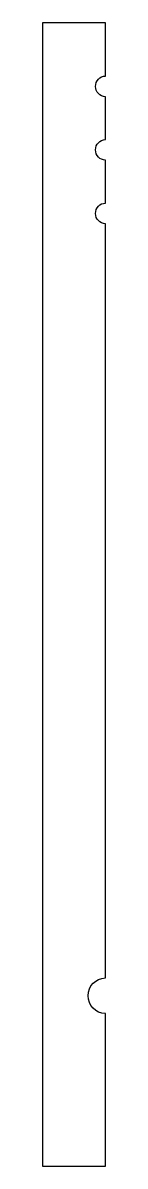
# Model space of a CAD drawing. Header units: inches. Extents: x 0 to 0.5, y -9 to 0.
import ezdxf

# ---------------------------------------------------------------- set-up
doc = ezdxf.new("R2010")
doc.units = ezdxf.units.IN
doc.header["$MEASUREMENT"] = 0

msp = doc.modelspace()

# ---------------------------------------------------------------- linework, layer by layer
msp.add_lwpolyline([(0.497, -1.5814, -0.963843), (0.497, -1.4186), (0.497, -1.0814, -0.963843), (0.497, -0.9186), (0.497, -0.5814, -0.963843), (0.497, -0.4186), (0.497, 0), (0, 0), (0, -9), (0.497, -9), (0.497, -7.7994, -0.978871), (0.497, -7.5185)], format="xyb", close=True)

doc.saveas('drawing.dxf')
